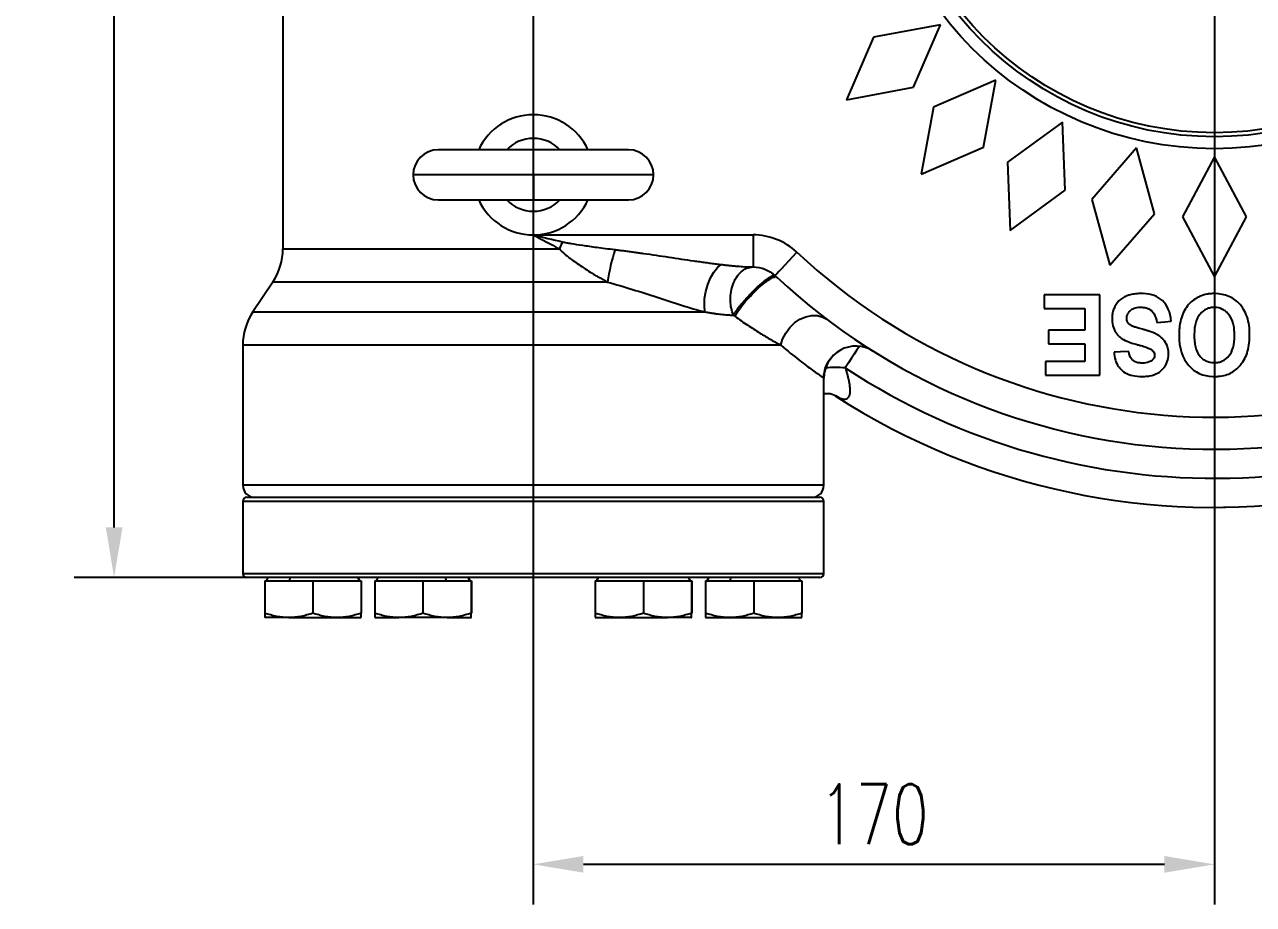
# Model space of a CAD drawing. Header units: millimetres. Extents: x 1465 to 4510, y 540 to 2694.
# Drawn here: x 3470 to 3776.7, y 1527.8 to 1747.4 of the extents above; entities that cross this region are included whole.
import ezdxf

# ---------------------------------------------------------------- set-up
doc = ezdxf.new("R2010")
doc.units = ezdxf.units.MM
doc.linetypes.add('CENTER2', pattern=[28.575, 19.05, -3.175, 3.175, -3.175])
doc.linetypes.add('点画线', pattern=[18, 12, -2, 2, -2])
doc.layers.add('中心线层', color=1, linetype='点画线', lineweight=18)
doc.styles.get("Standard").update_dxf_attribs({"font": 'arial.ttf'})
doc.styles.add('TH_GBDIM', font='simplex.shx', dxfattribs={"width": 0.707, "bigfont": 'hzfs.shx'})
doc.dimstyles.new('ISO-25$0', dxfattribs={"dimtxt": 2.5, "dimasz": 2.5, "dimexe": 1.25, "dimexo": 0.625, "dimtad": 1, "dimtxsty": 'Standard', "dimcen": 2.5, "dimdle": 5, "dimadec": 0, "dimazin": 0, "dimtfac": 1, "dimtmove": 0, "dimatfit": 3, "dimfxl": 0, "dimarcsym": 0})

# ---------------------------------------------------------------- blocks, each defined once
blk = doc.blocks.new('*U52')
at = {"layer": '中心线层', "color": 0, "linetype": 'CENTER2', "transparency": 16777216}
blk.add_line((-178.5, 0), (-35, 0), dxfattribs=at)
blk = doc.blocks.new('*U53')
at = {"layer": '中心线层', "color": 0, "linetype": 'CENTER2', "transparency": 16777216}
blk.add_line((0, 497.5), (0, -12.5), dxfattribs=at)
blk = doc.blocks.new('*D85')
at = {"color": 1, "linetype": 'Continuous', "transparency": 16777216}
for p, q in [((3596.98, 1799.44), (3596.97, 1527.83)), ((3766.98, 1799.43), (3766.97, 1527.83)), ((3754.47, 1537.83), (3609.47, 1537.83))]:
    blk.add_line(p, q, dxfattribs=at)
at = {"color": 1, "linetype": 'ByBlock', "transparency": 16777216}
for points in [[(3609.47, 1539.92), (3609.47, 1535.75), (3596.97, 1537.83)], [(3754.47, 1539.91), (3754.47, 1535.74), (3766.97, 1537.83)]]:
    blk.add_solid(points, dxfattribs=at)
at = {"layer": 'Defpoints', "color": 0, "linetype": 'ByBlock', "transparency": 16777216}
for p in [(3596.98, 1801.94), (3766.99, 1801.93), (3596.97, 1537.83)]:
    blk.add_point(p, dxfattribs=at)
at = {"color": 1, "linetype": 'ByBlock', "lineweight": 5, "transparency": 16777216, "insert": (3681.97, 1550.33), "char_height": 15, "attachment_point": 5, "rotation": 359.9976, "style": 'TH_GBDIM'}
blk.add_mtext('170', dxfattribs=at)
blk = doc.blocks.new('*D75')
at = {"color": 1, "linetype": 'Continuous', "transparency": 16777216}
for p, q in [((3594.49, 2044.43), (3482.37, 2044.43)), ((3492.37, 1621.93), (3492.37, 2031.93)), ((3594.47, 1609.43), (3482.37, 1609.43))]:
    blk.add_line(p, q, dxfattribs=at)
at = {"color": 1, "linetype": 'ByBlock', "transparency": 16777216}
for points in [[(3490.29, 2031.93), (3494.46, 2031.93), (3492.37, 2044.43)], [(3490.29, 1621.93), (3494.46, 1621.93), (3492.37, 1609.43)]]:
    blk.add_solid(points, dxfattribs=at)
at = {"layer": 'Defpoints', "color": 0, "linetype": 'ByBlock', "transparency": 16777216}
for p in [(3492.37, 2044.43), (3596.99, 2044.43), (3596.97, 1609.43)]:
    blk.add_point(p, dxfattribs=at)
at = {"color": 1, "linetype": 'ByBlock', "lineweight": 5, "transparency": 16777216, "insert": (3479.87, 1826.93), "char_height": 15, "attachment_point": 5, "rotation": 90, "style": 'TH_GBDIM'}
blk.add_mtext('435', dxfattribs=at)

msp = doc.modelspace()

# ---------------------------------------------------------------- linework, layer by layer
at = {"color": 7, "linetype": 'Continuous', "lineweight": 25}
for p, q in [((3534.485, 1912.39), (3534.485, 1691.474)), ((3698.575, 1747.377), (3681.859, 1744.279)), ((3691.835, 1731.77), (3698.575, 1747.377)), ((3681.859, 1744.279), (3675.12, 1728.672)), ((3712.43, 1733.522), (3696.823, 1726.782)), ((3709.332, 1716.806), (3712.43, 1733.522)), ((3675.12, 1728.672), (3691.835, 1731.77)), ((3696.823, 1726.782), (3693.725, 1710.067)), ((3729.02, 1723.097), (3715.304, 1713.054)), ((3729.72, 1706.112), (3729.02, 1723.097)), ((3596.985, 1716.178), (3573.235, 1716.178)), ((3620.735, 1716.178), (3596.985, 1716.178)), ((3693.725, 1710.067), (3709.332, 1716.806)), ((3747.514, 1716.626), (3736.377, 1703.782)), ((3751.976, 1700.222), (3747.514, 1716.626)), ((3766.985, 1714.432), (3758.985, 1699.432)), ((3774.985, 1699.432), (3766.985, 1714.432)), ((3715.304, 1713.054), (3716.004, 1696.068)), ((3716.004, 1696.068), (3729.72, 1706.112)), ((3573.235, 1703.678), (3596.985, 1703.678)), ((3596.985, 1703.678), (3620.735, 1703.678)), ((3736.377, 1703.782), (3740.839, 1687.378)), ((3740.839, 1687.378), (3751.976, 1700.222)), ((3758.985, 1699.432), (3766.985, 1684.432)), ((3766.985, 1684.432), (3774.985, 1699.432)), ((3651.819, 1694.932), (3651.819, 1686.932)), ((3650.613, 1686.729), (3650.97, 1686.951)), ((3650.629, 1686.729), (3651.819, 1686.932)), ((3657.502, 1684.409), (3657.724, 1684.368)), ((3531.966, 1683.153), (3527.004, 1675.711)), ((3738.308, 1679.932), (3724.485, 1679.932)), ((3724.485, 1679.932), (3724.485, 1676.56)), ((3738.308, 1659.932), (3738.308, 1679.932)), ((3724.485, 1676.56), (3734.635, 1676.56)), ((3734.635, 1676.56), (3734.635, 1671.116)), ((3725.513, 1671.116), (3725.513, 1667.75)), ((3734.635, 1671.116), (3725.513, 1671.116)), ((3524.485, 1667.39), (3524.485, 1632.432)), ((3725.513, 1667.75), (3734.635, 1667.75)), ((3734.635, 1667.75), (3734.635, 1663.314)), ((3724.829, 1663.314), (3724.829, 1659.932)), ((3734.635, 1663.314), (3724.829, 1663.314)), ((3669.485, 1632.432), (3669.485, 1659.166)), ((3724.829, 1659.932), (3738.308, 1659.932)), ((3524.485, 1628.432), (3524.485, 1610.432)), ((3525.485, 1629.432), (3535.064, 1629.432)), ((3535.064, 1629.432), (3668.485, 1629.432)), ((3669.485, 1610.432), (3669.485, 1628.432)), ((3769.504, 1626.95), (3769.714, 1626.894)), ((3769.714, 1626.894), (3769.774, 1626.954)), ((3535.064, 1609.432), (3525.485, 1609.432)), ((3529.985, 1608.632), (3529.985, 1600.504)), ((3529.985, 1608.632), (3541.985, 1608.632)), ((3530.74, 1609.432), (3530.278, 1608.632)), ((3668.485, 1609.432), (3535.064, 1609.432)), ((3536.132, 1608.632), (3536.363, 1609.432)), ((3541.985, 1608.632), (3541.985, 1600.504)), ((3541.985, 1608.632), (3553.985, 1608.632)), ((3553.692, 1608.632), (3553.23, 1609.432)), ((3553.985, 1608.632), (3553.985, 1600.504)), ((3557.452, 1608.632), (3557.452, 1600.504)), ((3557.452, 1608.632), (3569.452, 1608.632)), ((3558.206, 1609.432), (3557.745, 1608.632)), ((3569.452, 1608.632), (3569.452, 1600.504)), ((3569.452, 1608.632), (3581.452, 1608.632)), ((3575.305, 1608.632), (3575.074, 1609.432)), ((3581.158, 1608.632), (3580.697, 1609.432)), ((3581.225, 1608.632), (3580.764, 1609.432)), ((3581.452, 1608.632), (3581.519, 1608.632)), ((3581.452, 1608.632), (3581.452, 1600.504)), ((3581.519, 1608.632), (3581.519, 1600.504)), ((3612.451, 1608.632), (3612.451, 1600.504)), ((3612.451, 1608.632), (3624.451, 1608.632)), ((3612.745, 1608.632), (3613.206, 1609.432)), ((3624.451, 1608.632), (3624.451, 1600.504)), ((3624.451, 1608.632), (3636.451, 1608.632)), ((3636.158, 1608.632), (3635.696, 1609.432)), ((3636.225, 1608.632), (3635.764, 1609.432)), ((3636.451, 1608.632), (3636.519, 1608.632)), ((3636.451, 1608.632), (3636.451, 1600.504)), ((3636.519, 1608.632), (3636.519, 1600.504)), ((3639.985, 1608.632), (3639.985, 1600.504)), ((3639.985, 1608.632), (3651.985, 1608.632)), ((3640.74, 1609.432), (3640.278, 1608.632)), ((3646.132, 1608.632), (3646.363, 1609.432)), ((3651.985, 1608.632), (3651.985, 1600.504)), ((3651.985, 1608.632), (3663.985, 1608.632)), ((3663.692, 1608.632), (3663.23, 1609.432)), ((3663.985, 1608.632), (3663.985, 1600.504)), ((3535.985, 1599.432), (3529.985, 1599.432)), ((3535.985, 1599.432), (3547.985, 1599.432)), ((3547.985, 1599.432), (3553.985, 1599.432)), ((3557.452, 1599.432), (3563.451, 1599.432)), ((3575.452, 1599.432), (3563.451, 1599.432)), ((3575.452, 1599.432), (3581.452, 1599.432)), ((3581.452, 1599.432), (3581.519, 1599.432)), ((3612.451, 1599.432), (3618.451, 1599.432)), ((3618.451, 1599.432), (3630.451, 1599.432)), ((3636.451, 1599.432), (3630.451, 1599.432)), ((3636.451, 1599.432), (3636.519, 1599.432)), ((3639.985, 1599.432), (3645.985, 1599.432)), ((3645.985, 1599.432), (3657.985, 1599.432)), ((3657.985, 1599.432), (3663.985, 1599.432))]:
    msp.add_line(p, q, dxfattribs=at)
at = {"color": 8, "linetype": 'Continuous', "lineweight": 25}
for p, q in [((3596.985, 1724.928), (3596.985, 1790.078)), ((3596.985, 1709.928), (3596.985, 1716.178)), ((3596.985, 1709.928), (3566.985, 1709.928)), ((3596.985, 1709.928), (3596.985, 1703.678)), ((3626.985, 1709.928), (3596.985, 1709.928)), ((3597.343, 1694.932), (3651.819, 1694.932)), ((3534.485, 1691.474), (3603.45, 1691.474)), ((3615.475, 1683.153), (3531.966, 1683.153)), ((3527.004, 1675.711), (3639.801, 1675.711)), ((3658.728, 1667.39), (3524.485, 1667.39)), ((3669.485, 1632.432), (3524.485, 1632.432)), ((3534.198, 1628.432), (3524.485, 1628.432)), ((3669.485, 1628.432), (3534.198, 1628.432)), ((3524.485, 1610.432), (3534.198, 1610.432)), ((3534.198, 1610.432), (3669.485, 1610.432))]:
    msp.add_line(p, q, dxfattribs=at)
at = {"color": 7, "linetype": 'Continuous', "lineweight": 25, "flags": 128}
for points in [[(3662.755, 1690.611), (3661.693, 1689.477), (3660.671, 1688.387), (3659.729, 1687.381), (3658.902, 1686.497), (3658.222, 1685.771), (3657.715, 1685.229), (3657.399, 1684.891), (3657.287, 1684.772)], [(3639.801, 1675.711), (3639.658, 1677.295), (3639.735, 1679.029), (3640.029, 1680.821), (3640.524, 1682.578), (3641.195, 1684.208), (3642.006, 1685.625), (3642.915, 1686.756), (3643.874, 1687.54)], [(3658.728, 1667.39), (3659.202, 1668.948), (3659.957, 1670.436), (3660.959, 1671.79), (3662.164, 1672.949), (3663.519, 1673.861), (3664.963, 1674.486), (3666.434, 1674.797), (3667.864, 1674.78), (3669.192, 1674.435), (3670.358, 1673.778)], [(3752.601, 1673.04), (3754.601, 1673.255), (3756.172, 1673.424)], [(3745.58, 1665.826), (3743.526, 1665.726), (3741.912, 1665.647)]]:
    msp.add_lwpolyline(points, dxfattribs=at)
at = {"color": 8, "linetype": 'Continuous', "lineweight": 25, "flags": 128}
msp.add_lwpolyline([(3678.329, 1667.122), (3678.139, 1666.832), (3677.651, 1666.09), (3677.053, 1665.18), (3676.364, 1664.133), (3675.609, 1662.985), (3674.813, 1661.774)], dxfattribs=at)
at = {"color": 7, "linetype": 'Continuous', "lineweight": 25}
for radius in [85.5, 82.5, 81.5]:
    msp.add_circle((3766.985, 1801.932), radius, dxfattribs=at)
for centre, radius, start, end in [((3596.985, 1709.928), 15, 24.62432, 155.37568), ((3596.985, 1709.928), 9.1, 43.37837, 136.62163), ((3573.235, 1709.928), 6.25, 90, 180), ((3620.735, 1709.928), 6.25, 0, 90), ((3573.235, 1709.928), 6.25, 180, 270), ((3620.735, 1709.928), 6.25, 270, 0), ((3596.985, 1709.928), 15, 204.62432, 335.37568), ((3596.985, 1709.928), 9.1, 223.37837, 316.62163), ((3679.839, 1655.977), 84.234, 153.77231, 155.07629), ((3651.819, 1678.932), 16, 46.88391, 90), ((3519.485, 1691.474), 15, 326.30993, 0), ((3674.099, 1673.742), 59.375, 162.8387, 170.88002), ((3766.985, 1801.932), 152.5, 226.88391, 305.98893), ((3766.985, 1801.932), 175, 237.2369, 319.34054), ((3766.985, 1801.932), 160.5, 227.09662, 305.98893), ((3539.485, 1667.39), 15, 146.30993, 180), ((3677.485, 1659.166), 8, 57.91632, 180), ((3766.985, 1801.932), 167.75, 236.66976, 305.98893), ((3527.485, 1632.432), 3, 180, 270), ((3666.485, 1632.432), 3, 270, 0), ((3525.485, 1628.432), 1, 90, 180), ((3668.485, 1628.432), 1, 0, 90), ((3525.485, 1610.432), 1, 180, 270), ((3668.485, 1610.432), 1, 270, 0)]:
    msp.add_arc(centre, radius, start, end, dxfattribs=at)
at = {"color": 8, "linetype": 'Continuous', "lineweight": 25}
msp.add_arc((3672.328, 1577.795), 84.016, 88.30559, 91.64488, dxfattribs=at)
at = {"color": 7, "linetype": 'Continuous', "lineweight": 25}
for points in [[(3596.985, 1694.932), (3599.401, 1694.356), (3601.832, 1693.777), (3604.278, 1693.203)], [(3596.985, 1694.932), (3599.127, 1693.781), (3601.282, 1692.623), (3603.45, 1691.474)], [(3756.172, 1673.424), (3755.931, 1675.665), (3755.196, 1677.363), (3753.964, 1678.535)], [(3646.916, 1674.918), (3647.038, 1674.826), (3647.159, 1674.734), (3647.281, 1674.643)]]:
    msp.add_open_spline(points, degree=3, dxfattribs=at)
for points, knots in [([(3604.278, 1693.203), (3604.61, 1693.125), (3604.957, 1693.054), (3605.493, 1692.952), (3605.677, 1692.919), (3606.06, 1692.851), (3606.26, 1692.816), (3607.294, 1692.641), (3608.222, 1692.497), (3610.326, 1692.188), (3611.502, 1692.022), (3614.186, 1691.661), (3615.692, 1691.466), (3617.368, 1691.261)], [0, 0, 0, 0, 0.125, 0.125, 0.1875, 0.1875, 0.25, 0.25, 0.5, 0.5, 0.75, 0.75, 1, 1, 1, 1]), ([(3603.45, 1691.474), (3603.528, 1691.388), (3603.681, 1691.22), (3603.914, 1690.982), (3604.143, 1690.757), (3604.449, 1690.471), (3604.865, 1690.106), (3605.574, 1689.518), (3606.597, 1688.73), (3607.95, 1687.76), (3609.512, 1686.707), (3610.976, 1685.774), (3612.229, 1685.009), (3613.289, 1684.381), (3614.346, 1683.773), (3615.109, 1683.354), (3615.475, 1683.153)], [0, 0, 0, 0, 0.0236935, 0.0464219, 0.0682371, 0.0892166, 0.132124, 0.1814253, 0.2776547, 0.3959343, 0.521421, 0.6625159, 0.7505904, 0.8215824, 0.9146034, 1, 1, 1, 1]), ([(3617.368, 1691.261), (3617.757, 1691.213), (3618.538, 1691.117), (3619.711, 1690.966), (3620.887, 1690.81), (3622.068, 1690.65), (3623.252, 1690.486), (3625.105, 1690.224), (3627.611, 1689.859), (3630.782, 1689.386), (3633.908, 1688.917), (3636.475, 1688.538), (3638.456, 1688.254), (3639.881, 1688.054), (3641.257, 1687.869), (3642.583, 1687.696), (3643.448, 1687.592), (3643.874, 1687.54)], [0, 0, 0, 0, 0.0435117, 0.0872091, 0.1310937, 0.1751671, 0.2194308, 0.2638864, 0.3831091, 0.5012921, 0.6214442, 0.7369071, 0.7929804, 0.8473192, 0.8999304, 0.9508213, 1, 1, 1, 1]), ([(3643.874, 1687.54), (3644.286, 1687.491), (3644.676, 1687.446), (3645.414, 1687.364), (3645.762, 1687.327), (3646.424, 1687.259), (3646.738, 1687.228), (3647.344, 1687.172), (3647.636, 1687.146), (3648.516, 1687.073), (3649.114, 1687.03), (3650.078, 1686.978), (3650.409, 1686.963), (3651.095, 1686.941), (3651.452, 1686.933), (3651.819, 1686.932)], [0, 0, 0, 0, 0.125, 0.125, 0.25, 0.25, 0.375, 0.375, 0.5, 0.5, 0.75, 0.75, 0.875, 0.875, 1, 1, 1, 1]), ([(3651.819, 1686.932), (3652.822, 1686.932), (3653.825, 1686.741), (3655.692, 1686.004), (3656.554, 1685.458), (3657.287, 1684.772)], [0, 0, 0, 0, 0.5, 0.5, 1, 1, 1, 1]), ([(3646.916, 1674.918), (3646.948, 1674.97), (3647.013, 1675.076), (3647.118, 1675.241), (3647.229, 1675.411), (3647.348, 1675.589), (3647.474, 1675.772), (3647.608, 1675.961), (3647.748, 1676.156), (3647.896, 1676.358), (3648.05, 1676.565), (3648.212, 1676.777), (3648.381, 1676.995), (3648.558, 1677.219), (3648.741, 1677.447), (3648.931, 1677.681), (3649.128, 1677.919), (3649.504, 1678.365), (3650.107, 1679.055), (3650.912, 1679.93), (3651.783, 1680.828), (3652.727, 1681.752), (3653.593, 1682.547), (3654.401, 1683.231), (3655.064, 1683.759), (3655.733, 1684.232), (3656.289, 1684.57), (3656.658, 1684.74), (3656.881, 1684.81), (3657.014, 1684.835), (3657.126, 1684.837), (3657.219, 1684.819), (3657.264, 1684.787), (3657.287, 1684.772)], [0, 0, 0, 0, 0.0146048, 0.0293183, 0.044147, 0.0590972, 0.0741751, 0.0893865, 0.1047373, 0.1202327, 0.1358778, 0.1516775, 0.1676362, 0.1837581, 0.2000468, 0.216506, 0.2331385, 0.249947, 0.3096015, 0.375023, 0.4303693, 0.50006, 0.5810406, 0.6250745, 0.6916646, 0.7501354, 0.8149597, 0.8751212, 0.9004503, 0.9255862, 0.9505446, 0.9753428, 1, 1, 1, 1]), ([(3657.287, 1684.772), (3657.387, 1684.678), (3657.532, 1684.542), (3657.678, 1684.407), (3657.722, 1684.365)], [0, 0, 0, 0, 0.6942537, 1, 1, 1, 1]), ([(3615.475, 1683.153), (3619.66, 1682.029), (3623.799, 1680.688), (3629.909, 1678.698), (3631.929, 1678.037), (3635.915, 1676.791), (3637.884, 1676.205), (3639.801, 1675.711)], [0, 0, 0, 0, 0.5, 0.5, 0.75, 0.75, 1, 1, 1, 1]), ([(3753.964, 1678.535), (3752.825, 1679.613), (3751.135, 1680.229), (3748.925, 1680.283), (3748.661, 1680.286), (3748.528, 1680.285), (3748.136, 1680.278), (3747.376, 1680.243), (3746.218, 1680.082), (3745.411, 1679.842), (3744.663, 1679.548), (3744.319, 1679.373), (3743.366, 1678.758), (3742.84, 1678.231), (3742.319, 1677.432), (3742.221, 1677.263), (3742.041, 1676.924), (3741.797, 1676.41), (3741.513, 1675.523), (3741.415, 1674.782), (3741.389, 1674.213), (3741.39, 1674.02), (3741.4, 1673.646), (3741.454, 1672.735), (3741.647, 1671.94), (3742.012, 1671.097), (3742.158, 1670.835), (3742.481, 1670.343), (3742.839, 1669.885), (3743.371, 1669.397), (3743.728, 1669.141), (3743.975, 1668.979), (3744.1, 1668.903), (3744.776, 1668.529), (3745.841, 1668.086), (3747.29, 1667.659), (3747.946, 1667.484), (3748.083, 1667.449), (3748.348, 1667.38), (3748.734, 1667.276), (3750.026, 1666.896), (3750.821, 1666.56), (3751.315, 1666.233), (3751.398, 1666.168), (3751.537, 1666.039), (3751.725, 1665.837), (3751.937, 1665.465), (3752, 1665.129), (3752.008, 1664.862), (3752.004, 1664.773), (3751.986, 1664.604), (3751.91, 1664.196), (3751.689, 1663.868), (3751.42, 1663.657)], [0, 0, 0, 0, 0.125, 0.1328125, 0.1328125, 0.140625, 0.140625, 0.15625, 0.1875, 0.21875, 0.21875, 0.25, 0.25, 0.3125, 0.3125, 0.328125, 0.328125, 0.34375, 0.375, 0.40625, 0.40625, 0.421875, 0.421875, 0.4375, 0.5, 0.5, 0.53125, 0.53125, 0.5625, 0.59375, 0.609375, 0.609375, 0.625, 0.625, 0.6875, 0.71875, 0.71875, 0.7265625, 0.7265625, 0.734375, 0.75, 0.8125, 0.8125, 0.828125, 0.828125, 0.84375, 0.875, 0.90625, 0.90625, 0.921875, 0.921875, 0.9375, 1, 1, 1, 1]), ([(3773.343, 1677.553), (3771.762, 1679.349), (3769.635, 1680.26), (3766.626, 1680.276), (3766.296, 1680.264), (3765.657, 1680.21), (3764.724, 1680.085), (3762.727, 1679.492), (3761.319, 1678.465), (3759.707, 1676.637), (3759.104, 1675.544), (3758.503, 1673.637), (3758.278, 1672.617), (3758.167, 1671.497), (3758.118, 1670.728), (3758.106, 1670.332), (3758.112, 1666.683), (3758.917, 1664.157), (3760.52, 1662.332)], [0, 0, 0, 0, 0.25, 0.25, 0.28125, 0.28125, 0.3125, 0.375, 0.5, 0.5, 0.625, 0.625, 0.6875, 0.71875, 0.71875, 0.75, 0.75, 1, 1, 1, 1]), ([(3760.52, 1662.332), (3762.047, 1660.592), (3764.063, 1659.679), (3766.877, 1659.585), (3767.199, 1659.588), (3767.817, 1659.618), (3768.72, 1659.701), (3769.551, 1659.894), (3770.597, 1660.245), (3771.086, 1660.461), (3772.023, 1661.046), (3772.469, 1661.408), (3773.105, 1662.055), (3773.313, 1662.29), (3773.702, 1662.773), (3773.883, 1663.023), (3774.391, 1663.801), (3774.678, 1664.354), (3775.382, 1666.122), (3775.686, 1667.715), (3775.735, 1669.613), (3775.739, 1670.042), (3775.738, 1670.261), (3775.724, 1670.9), (3775.65, 1672.141), (3775.165, 1674.768), (3774.215, 1676.561), (3773.343, 1677.553)], [0, 0, 0, 0, 0.25, 0.25, 0.28125, 0.28125, 0.3125, 0.375, 0.375, 0.4375, 0.4375, 0.5, 0.5, 0.53125, 0.53125, 0.5625, 0.5625, 0.625, 0.625, 0.75, 0.765625, 0.765625, 0.78125, 0.78125, 0.8125, 0.875, 1, 1, 1, 1]), ([(3639.801, 1675.711), (3640.167, 1675.647), (3640.514, 1675.588), (3641.17, 1675.481), (3641.479, 1675.433), (3642.069, 1675.344), (3642.349, 1675.304), (3642.89, 1675.23), (3643.15, 1675.197), (3643.937, 1675.102), (3644.474, 1675.045), (3645.34, 1674.978), (3645.639, 1674.958), (3646.259, 1674.929), (3646.583, 1674.919), (3646.916, 1674.918)], [0, 0, 0, 0, 0.125, 0.125, 0.25, 0.25, 0.375, 0.375, 0.5, 0.5, 0.75, 0.75, 0.875, 0.875, 1, 1, 1, 1]), ([(3647.281, 1674.643), (3648.366, 1673.838), (3649.447, 1673.079), (3651.53, 1671.677), (3652.536, 1671.031), (3654.459, 1669.837), (3655.378, 1669.289), (3657.122, 1668.279), (3657.948, 1667.816), (3658.728, 1667.39)], [0, 0, 0, 0, 0.25, 0.25, 0.5, 0.5, 0.75, 0.75, 1, 1, 1, 1]), ([(3741.912, 1665.647), (3741.958, 1664.241), (3742.414, 1662.753), (3743.372, 1661.603), (3743.795, 1661.17), (3744.027, 1660.968), (3744.785, 1660.43), (3745.961, 1659.873), (3747.467, 1659.638), (3748.513, 1659.592), (3748.729, 1659.588), (3749.164, 1659.59), (3749.802, 1659.611), (3750.395, 1659.682), (3751.522, 1659.894), (3752.194, 1660.128), (3753.363, 1660.769), (3753.983, 1661.271), (3754.46, 1661.902), (3754.64, 1662.165), (3754.724, 1662.303), (3754.957, 1662.721), (3755.347, 1663.576), (3755.506, 1664.486), (3755.515, 1665.435), (3755.495, 1665.745), (3755.41, 1666.343), (3755.217, 1667.211), (3754.689, 1668.253), (3754.09, 1668.947), (3753.645, 1669.39), (3753.379, 1669.602), (3752.433, 1670.209), (3751.407, 1670.667), (3750.086, 1671.065), (3749.672, 1671.181), (3749.532, 1671.219), (3749.266, 1671.292), (3748.625, 1671.47), (3747.676, 1671.742), (3747.058, 1671.938), (3746.829, 1672.021), (3746.747, 1672.053), (3746.71, 1672.068), (3746.597, 1672.114), (3746.233, 1672.272), (3745.824, 1672.516), (3745.578, 1672.749), (3745.438, 1672.91), (3745.38, 1672.993), (3745.223, 1673.258), (3745.111, 1673.549), (3745.069, 1673.878), (3745.057, 1674.105), (3745.059, 1674.223), (3745.107, 1674.792), (3745.308, 1675.313), (3745.693, 1675.776), (3745.863, 1675.957), (3745.955, 1676.047), (3746.252, 1676.295), (3746.933, 1676.709), (3747.874, 1676.876), (3748.99, 1676.878), (3749.339, 1676.844), (3749.982, 1676.705), (3750.278, 1676.601), (3751.091, 1676.188), (3751.532, 1675.785), (3752.214, 1674.648), (3752.455, 1673.922), (3752.601, 1673.04)], [0, 0, 0, 0, 0.0625, 0.078125, 0.078125, 0.09375, 0.09375, 0.125, 0.15625, 0.15625, 0.1640625, 0.1640625, 0.171875, 0.1875, 0.1875, 0.21875, 0.21875, 0.25, 0.2578125, 0.2578125, 0.265625, 0.265625, 0.28125, 0.3125, 0.3125, 0.328125, 0.328125, 0.34375, 0.375, 0.390625, 0.390625, 0.40625, 0.40625, 0.4375, 0.4453125, 0.4453125, 0.4492188, 0.4492188, 0.453125, 0.46875, 0.484375, 0.4882813, 0.4882813, 0.4921875, 0.4921875, 0.5, 0.53125, 0.546875, 0.546875, 0.5625, 0.5625, 0.59375, 0.609375, 0.609375, 0.625, 0.625, 0.6875, 0.703125, 0.703125, 0.71875, 0.71875, 0.75, 0.8125, 0.8125, 0.84375, 0.84375, 0.875, 0.875, 0.9375, 0.9375, 1, 1, 1, 1]), ([(3770.568, 1664.757), (3770.101, 1664.182), (3769.559, 1663.751), (3768.943, 1663.465), (3768.635, 1663.322), (3768.308, 1663.215), (3767.963, 1663.145), (3767.618, 1663.075), (3767.252, 1663.041), (3766.872, 1663.043), (3766.113, 1663.047), (3765.429, 1663.195), (3764.821, 1663.486), (3764.517, 1663.631), (3764.232, 1663.813), (3763.966, 1664.03), (3763.7, 1664.248), (3763.451, 1664.501), (3763.224, 1664.791), (3762.77, 1665.37), (3762.433, 1666.099), (3762.213, 1666.978), (3762.102, 1667.417), (3762.021, 1667.893), (3761.97, 1668.408), (3761.944, 1668.665), (3761.925, 1668.931), (3761.914, 1669.207), (3761.908, 1669.344), (3761.904, 1669.485), (3761.902, 1669.627), (3761.9, 1669.77), (3761.9, 1669.916), (3761.902, 1670.059), (3761.915, 1671.203), (3762.046, 1672.202), (3762.293, 1673.055), (3762.416, 1673.481), (3762.569, 1673.871), (3762.751, 1674.225), (3762.933, 1674.578), (3763.146, 1674.896), (3763.383, 1675.176), (3763.857, 1675.738), (3764.396, 1676.155), (3765, 1676.429), (3765.302, 1676.566), (3765.62, 1676.667), (3765.954, 1676.732), (3766.122, 1676.765), (3766.293, 1676.788), (3766.468, 1676.803), (3766.644, 1676.818), (3766.825, 1676.824), (3767.006, 1676.82), (3767.729, 1676.807), (3768.387, 1676.65), (3768.982, 1676.348), (3769.28, 1676.197), (3769.562, 1676.009), (3769.828, 1675.786), (3770.094, 1675.562), (3770.346, 1675.302), (3770.579, 1675.006), (3771.045, 1674.413), (3771.392, 1673.684), (3771.621, 1672.818), (3771.736, 1672.385), (3771.82, 1671.918), (3771.876, 1671.416), (3771.903, 1671.165), (3771.924, 1670.905), (3771.936, 1670.637), (3771.943, 1670.503), (3771.947, 1670.367), (3771.95, 1670.228), (3771.953, 1670.09), (3771.954, 1669.948), (3771.953, 1669.808), (3771.938, 1667.561), (3771.478, 1665.879), (3770.568, 1664.757)], [0, 0, 0, 0, 1, 1, 1, 2, 2, 2, 3, 3, 3, 4, 4, 4, 5, 5, 5, 6, 6, 6, 7, 7, 7, 8, 8, 8, 9, 9, 9, 10, 10, 10, 11, 11, 11, 12, 12, 12, 13, 13, 13, 14, 14, 14, 15, 15, 15, 16, 16, 16, 17, 17, 17, 18, 18, 18, 19, 19, 19, 20, 20, 20, 21, 21, 21, 22, 22, 22, 23, 23, 23, 24, 24, 24, 25, 25, 25, 26, 26, 26, 27, 27, 27, 27]), ([(3658.728, 1667.39), (3660.392, 1665.998), (3661.912, 1664.785), (3664.576, 1662.72), (3665.722, 1661.867), (3667.58, 1660.509), (3668.291, 1660.005), (3669.244, 1659.333), (3669.485, 1659.166), (3669.485, 1659.166)], [0, 0, 0, 0, 0.25, 0.25, 0.5, 0.5, 0.75, 0.75, 1, 1, 1, 1]), ([(3669.441, 1659.113), (3669.474, 1659.645), (3669.542, 1660.757), (3670.109, 1662.451), (3671.074, 1664.126), (3672.056, 1665.015), (3672.559, 1665.47)], [0, 0, 0, 0, 0.22322153, 0.46634888, 0.726934, 1, 1, 1, 1]), ([(3751.42, 1663.657), (3750.98, 1663.303), (3750.269, 1663.024), (3749.364, 1662.947), (3748.986, 1662.933), (3748.787, 1662.934), (3748.231, 1662.961), (3747.563, 1663.061), (3747.043, 1663.291), (3746.709, 1663.512), (3746.608, 1663.593), (3746.42, 1663.775), (3745.98, 1664.282), (3745.7, 1665.047), (3745.58, 1665.826)], [0, 0, 0, 0, 0.25, 0.3125, 0.3125, 0.375, 0.375, 0.5, 0.625, 0.625, 0.6875, 0.6875, 0.75, 1, 1, 1, 1]), ([(3674.812, 1661.774), (3674.855, 1661.643), (3674.938, 1661.383), (3675.055, 1660.998), (3675.166, 1660.622), (3675.27, 1660.256), (3675.367, 1659.898), (3675.456, 1659.551), (3675.539, 1659.212), (3675.614, 1658.884), (3675.682, 1658.566), (3675.744, 1658.258), (3675.798, 1657.96), (3675.845, 1657.672), (3675.927, 1657.109), (3675.999, 1656.321), (3675.966, 1655.405), (3675.799, 1654.697), (3675.496, 1654.202), (3675.067, 1653.918), (3674.62, 1653.855), (3674.216, 1653.898), (3673.885, 1653.977), (3673.524, 1654.103), (3673.135, 1654.278), (3672.718, 1654.499), (3672.429, 1654.679), (3672.281, 1654.772)], [0, 0, 0, 0, 0.02852138, 0.05636292, 0.08352849, 0.11002251, 0.13585004, 0.16101683, 0.18552937, 0.209395, 0.232622, 0.25521964, 0.27719834, 0.29856973, 0.31934681, 0.40393854, 0.48030925, 0.55073109, 0.61604953, 0.68244915, 0.75292073, 0.78856386, 0.82618474, 0.86598366, 0.9081292, 0.95276226, 1, 1, 1, 1]), ([(3669.485, 1655.317), (3669.696, 1655.346), (3670.534, 1655.463), (3672.08, 1655.115), (3673.072, 1654.421), (3673.584, 1654.063)], [0, 0, 0, 0, 0.13998877, 0.5561595, 1, 1, 1, 1]), ([(3535.985, 1599.432), (3534.964, 1599.488), (3532.931, 1599.598), (3530.964, 1600.203), (3529.985, 1600.504)], [0, 0, 0, 0, 0.502093, 1, 1, 1, 1]), ([(3529.985, 1600.504), (3529.985, 1600.201), (3529.985, 1599.597), (3529.985, 1599.487), (3529.985, 1599.432)], [0, 0, 0, 0, 0.50038321, 1, 1, 1, 1]), ([(3541.985, 1600.504), (3540.998, 1600.201), (3539.031, 1599.597), (3536.998, 1599.487), (3535.985, 1599.432)], [0, 0, 0, 0, 0.5016237, 1, 1, 1, 1]), ([(3547.985, 1599.432), (3546.968, 1599.487), (3544.935, 1599.598), (3542.968, 1600.202), (3541.985, 1600.504)], [0, 0, 0, 0, 0.5002523, 1, 1, 1, 1]), ([(3553.985, 1600.504), (3553.001, 1600.201), (3551.034, 1599.597), (3549.001, 1599.487), (3547.985, 1599.432)], [0, 0, 0, 0, 0.5003831, 1, 1, 1, 1]), ([(3553.985, 1599.432), (3553.985, 1599.487), (3553.985, 1599.598), (3553.985, 1600.202), (3553.985, 1600.504)], [0, 0, 0, 0, 0.5002516, 1, 1, 1, 1]), ([(3563.451, 1599.432), (3562.434, 1599.487), (3560.401, 1599.598), (3558.434, 1600.202), (3557.452, 1600.504)], [0, 0, 0, 0, 0.5002505, 1, 1, 1, 1]), ([(3557.452, 1600.504), (3557.452, 1600.201), (3557.452, 1599.597), (3557.452, 1599.487), (3557.452, 1599.432)], [0, 0, 0, 0, 0.5003831, 1, 1, 1, 1]), ([(3569.452, 1600.504), (3568.467, 1600.201), (3566.5, 1599.597), (3564.467, 1599.487), (3563.451, 1599.432)], [0, 0, 0, 0, 0.5003824, 1, 1, 1, 1]), ([(3575.452, 1599.432), (3574.431, 1599.488), (3572.398, 1599.598), (3570.431, 1600.203), (3569.452, 1600.504)], [0, 0, 0, 0, 0.5020929, 1, 1, 1, 1]), ([(3581.452, 1600.504), (3580.465, 1600.201), (3578.498, 1599.597), (3576.465, 1599.487), (3575.452, 1599.432)], [0, 0, 0, 0, 0.5016245, 1, 1, 1, 1]), ([(3581.452, 1599.432), (3581.452, 1599.487), (3581.452, 1599.598), (3581.452, 1600.202), (3581.452, 1600.504)], [0, 0, 0, 0, 0.5002516, 1, 1, 1, 1]), ([(3618.451, 1599.432), (3617.434, 1599.487), (3615.401, 1599.598), (3613.434, 1600.202), (3612.451, 1600.504)], [0, 0, 0, 0, 0.5002526, 1, 1, 1, 1]), ([(3612.451, 1600.504), (3612.451, 1600.203), (3612.451, 1599.598), (3612.451, 1599.488), (3612.451, 1599.432)], [0, 0, 0, 0, 0.49790693, 1, 1, 1, 1]), ([(3624.451, 1600.504), (3623.467, 1600.201), (3621.5, 1599.597), (3619.467, 1599.487), (3618.451, 1599.432)], [0, 0, 0, 0, 0.5003831, 1, 1, 1, 1]), ([(3630.451, 1599.432), (3629.434, 1599.487), (3627.401, 1599.598), (3625.434, 1600.202), (3624.451, 1600.504)], [0, 0, 0, 0, 0.5002506, 1, 1, 1, 1]), ([(3636.451, 1600.504), (3635.467, 1600.201), (3633.5, 1599.597), (3631.467, 1599.487), (3630.451, 1599.432)], [0, 0, 0, 0, 0.5003839, 1, 1, 1, 1]), ([(3636.451, 1599.432), (3636.451, 1599.488), (3636.451, 1599.598), (3636.451, 1600.203), (3636.451, 1600.504)], [0, 0, 0, 0, 0.50209307, 1, 1, 1, 1]), ([(3645.985, 1599.432), (3644.972, 1599.487), (3642.939, 1599.597), (3640.972, 1600.201), (3639.985, 1600.504)], [0, 0, 0, 0, 0.4983759, 1, 1, 1, 1]), ([(3639.985, 1600.504), (3639.985, 1600.201), (3639.985, 1599.597), (3639.985, 1599.487), (3639.985, 1599.432)], [0, 0, 0, 0, 0.5003832, 1, 1, 1, 1]), ([(3651.985, 1600.504), (3651.006, 1600.203), (3649.039, 1599.598), (3647.006, 1599.488), (3645.985, 1599.432)], [0, 0, 0, 0, 0.497907, 1, 1, 1, 1]), ([(3657.985, 1599.432), (3656.968, 1599.487), (3654.935, 1599.598), (3652.968, 1600.202), (3651.985, 1600.504)], [0, 0, 0, 0, 0.5002519, 1, 1, 1, 1]), ([(3663.985, 1600.504), (3663.001, 1600.201), (3661.034, 1599.597), (3659.001, 1599.487), (3657.985, 1599.432)], [0, 0, 0, 0, 0.5003831, 1, 1, 1, 1]), ([(3663.985, 1599.432), (3663.985, 1599.487), (3663.985, 1599.598), (3663.985, 1600.202), (3663.985, 1600.504)], [0, 0, 0, 0, 0.5002516, 1, 1, 1, 1])]:
    msp.add_open_spline(points, degree=3, knots=knots, dxfattribs=at)
at = {"color": 8, "linetype": 'Continuous', "lineweight": 25}
for points, knots in [([(3646.916, 1674.918), (3646.726, 1675.468), (3646.326, 1676.629), (3646.108, 1678.655), (3646.26, 1680.838), (3646.863, 1682.959), (3647.86, 1684.771), (3649.126, 1686.016), (3650.088, 1686.642), (3650.597, 1686.724), (3650.629, 1686.729)], [0, 0, 0, 0, 0.1223327, 0.2580057, 0.4043006, 0.5565477, 0.7087952, 0.8550893, 0.9907628, 1, 1, 1, 1]), ([(3647.287, 1674.638), (3647.458, 1674.95), (3647.677, 1675.313), (3648.234, 1676.146), (3648.572, 1676.617), (3649.371, 1677.65), (3649.833, 1678.212), (3650.851, 1679.372), (3651.407, 1679.969), (3652.547, 1681.117), (3653.129, 1681.666), (3654.238, 1682.636), (3654.763, 1683.057), (3655.695, 1683.73), (3656.101, 1683.983), (3656.773, 1684.329), (3657.04, 1684.423), (3657.244, 1684.457)], [0, 0, 0, 0, 0.125, 0.125, 0.25, 0.25, 0.375, 0.375, 0.5, 0.5, 0.625, 0.625, 0.75, 0.75, 0.875, 0.875, 1, 1, 1, 1])]:
    msp.add_open_spline(points, degree=3, knots=knots, dxfattribs=at)

# ---------------------------------------------------------------- block references
at = {"layer": '中心线层', "linetype": 'CENTER2'}
msp.add_blockref('*U53', (3596.985, 1619.432), dxfattribs=at)
at = {"layer": '中心线层', "linetype": 'CENTER2', "rotation": 90.00000000000001}
msp.add_blockref('*U52', (3766.985, 1801.932), dxfattribs=at)

# ---------------------------------------------------------------- dimensions: what is measured, and where the dimension line sits
at = {"color": 0, "linetype": 'ByBlock', "lineweight": 5}
dim = msp.add_linear_dim(base=(3492.373, 2044.432), p1=(3596.973, 1609.432), p2=(3596.985, 2044.432), angle=90, dimstyle='ISO-25$0', override={"dimscale": 5, "dimtxt": 3, "dimasz": 2.5, "dimexe": 2, "dimexo": 0.5, "dimgap": 1, "dimdec": 1, "dimtxsty": 'TH_GBDIM', "dimcen": 2, "dimclrd": 1, "dimclre": 1, "dimclrt": 1, "dimtdec": 1, "dimatfit": 0, "dimlwd": 65535, "dimlwe": 65535}, dxfattribs=at)
dim.commit()
dim.dimension.update_dxf_attribs({"geometry": '*D75', "text_midpoint": (3479.873, 1826.932)})
dim = msp.add_aligned_dim(p1=(3766.985, 1801.932), p2=(3596.98, 1801.939), distance=264.107, dimstyle='ISO-25$0', override={"dimscale": 5, "dimtxt": 3, "dimasz": 2.5, "dimexe": 2, "dimexo": 0.5, "dimgap": 1, "dimdec": 1, "dimtxsty": 'TH_GBDIM', "dimcen": 2, "dimclrd": 1, "dimclre": 1, "dimclrt": 1, "dimtdec": 1, "dimatfit": 0, "dimlwd": 65535, "dimlwe": 65535}, dxfattribs=at)
dim.commit()
dim.dimension.update_dxf_attribs({"geometry": '*D85', "text_midpoint": (3681.972, 1550.329)})

doc.saveas('drawing.dxf')
